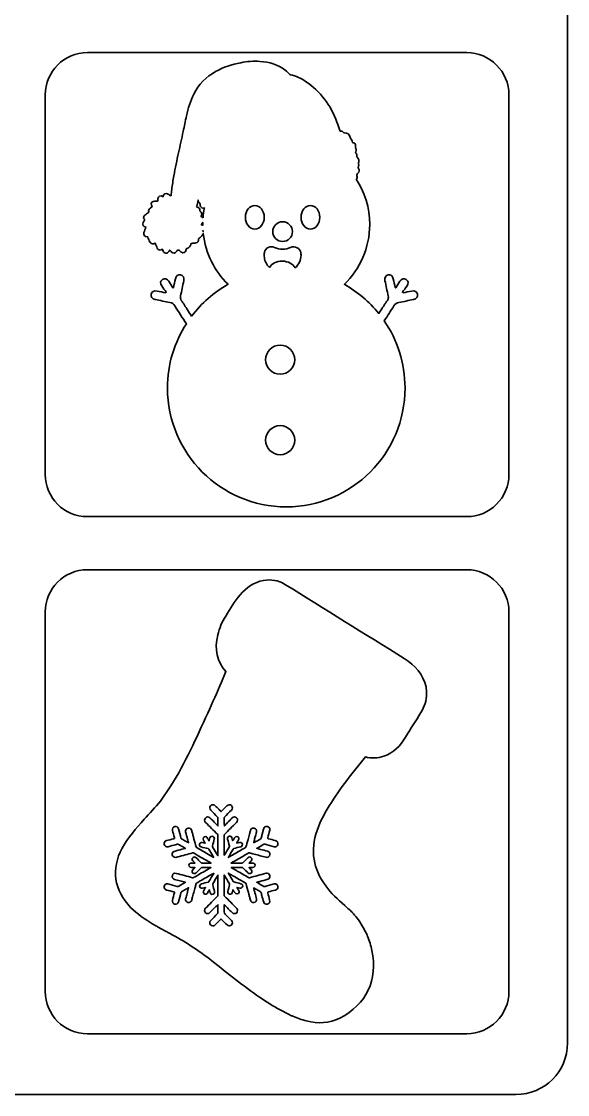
# Model space of a CAD drawing. Extents: x 28 to 2005, y -1071 to -24.
# Drawn here: x 538 to 800, y -1071 to -557 of the extents above; entities that cross this region are included whole.
import ezdxf

# ---------------------------------------------------------------- set-up
doc = ezdxf.new("R2010")
doc.units = 0
doc.header["$MEASUREMENT"] = 0
doc.layers.add('Layer 1', color=7, linetype='Continuous', lineweight=0)

msp = doc.modelspace()

# ---------------------------------------------------------------- linework, layer by layer
at = {"layer": 'Layer 1', "color": 240, "lineweight": 35, "true_color": 0xed2224}
for points, knots in [([(748.75, -24.22), (748.75, -24.22), (79.21, -24.22), (79.21, -24.22), (50.86, -24.22), (27.87, -47.21), (27.87, -75.56), (27.87, -75.56), (27.87, -1046.07), (27.87, -1046.07), (27.87, -1059.71), (38.94, -1070.78), (52.58, -1070.78), (52.58, -1070.78), (775.38, -1070.78), (775.38, -1070.78), (789.03, -1070.78), (800.09, -1059.71), (800.09, -1046.07), (800.09, -1046.07), (800.09, -75.56), (800.09, -75.56), (800.09, -47.21), (777.1, -24.22), (748.75, -24.22)], [0, 0, 0, 0, 1, 1, 1, 2, 2, 2, 3, 3, 3, 4, 4, 4, 5, 5, 5, 6, 6, 6, 7, 7, 7, 8, 8, 8, 8]), ([(771.98, -773.85), (771.98, -785.02), (762.93, -794.07), (751.76, -794.07), (751.76, -794.07), (570.02, -794.07), (570.02, -794.07), (558.85, -794.07), (549.8, -785.02), (549.8, -773.85), (549.8, -773.85), (549.8, -592.11), (549.8, -592.11), (549.8, -580.94), (558.85, -571.89), (570.02, -571.89), (570.02, -571.89), (751.76, -571.89), (751.76, -571.89), (762.93, -571.89), (771.98, -580.94), (771.98, -592.11), (771.98, -592.11), (771.98, -773.85), (771.98, -773.85)], [0, 0, 0, 0, 1, 1, 1, 2, 2, 2, 3, 3, 3, 4, 4, 4, 5, 5, 5, 6, 6, 6, 7, 7, 7, 8, 8, 8, 8]), ([(728.18, -687.56), (727.94, -686.3), (726.86, -685.72), (725.33, -686.03), (723.97, -686.32), (722.61, -686.6), (721.25, -686.89), (721.16, -686.79), (721.07, -686.7), (720.98, -686.6), (721.71, -685.59), (722.47, -684.6), (723.16, -683.57), (723.97, -682.36), (723.79, -681.2), (722.77, -680.51), (721.71, -679.81), (720.54, -680.11), (719.72, -681.35), (719.04, -682.37), (718.42, -683.43), (717.78, -684.47), (717.68, -684.44), (717.58, -684.42), (717.48, -684.39), (717.19, -682.99), (716.91, -681.59), (716.6, -680.2), (716.29, -678.79), (715.36, -678.1), (714.14, -678.34), (712.87, -678.6), (712.29, -679.61), (712.59, -681.08), (713.09, -683.52), (713.58, -685.97), (714.14, -688.4), (714.32, -689.19), (714.24, -689.81), (713.77, -690.49), (712.71, -692), (711.73, -693.56), (710.72, -695.11), (710.36, -695.66), (709.99, -696.22), (709.63, -696.78), (705.08, -691.13), (699.49, -686.38), (693.13, -682.81), (700.62, -675.54), (705.28, -665.37), (705.28, -654.11), (705.28, -646.1), (702.92, -638.64), (698.87, -632.39), (699.22, -632.01), (699.34, -631.45), (699.16, -630.81), (699.08, -630.5), (699.33, -629.75), (699.58, -629.56), (700.31, -628.99), (700.46, -628.15), (699.96, -627.38), (699.73, -627.02), (699.7, -626.69), (699.89, -626.31), (700.07, -625.96), (700.09, -625.57), (699.94, -625.2), (699.88, -625.03), (699.9, -624.88), (699.95, -624.73), (700.23, -623.67), (700, -622.73), (699.29, -621.9), (699.2, -621.79), (699.13, -621.71), (699.14, -621.56), (699.18, -620.97), (698.99, -620.46), (698.65, -619.99), (698.48, -619.76), (698.49, -619.57), (698.63, -619.32), (698.84, -618.96), (698.96, -618.56), (698.78, -618.14), (698.76, -617.9), (698.67, -617.67), (698.48, -617.53), (698.29, -617.38), (698.34, -617.24), (698.41, -617.08), (698.52, -616.83), (698.59, -616.57), (698.5, -616.29), (698.55, -615.91), (698.4, -615.62), (698.1, -615.4), (697.91, -615.16), (697.65, -615.08), (697.37, -615.03), (697.26, -615.01), (697.12, -615.02), (697.08, -614.83), (696.94, -614.08), (696.56, -613.44), (696.03, -612.89), (695.94, -612.8), (695.9, -612.71), (695.88, -612.59), (695.64, -611), (694.76, -610.25), (693.17, -610.28), (692.99, -610.29), (692.89, -610.26), (692.78, -610.1), (692.41, -609.58), (691.92, -609.3), (691.27, -609.44), (691.04, -609.49), (691.04, -609.36), (690.99, -609.22), (690.53, -607.89), (690.05, -606.57), (689.59, -605.24), (686.71, -597.05), (681.71, -590.49), (674.51, -585.62), (672.34, -584.15), (669.99, -583.03), (667.39, -582.5), (667.16, -582.46), (666.97, -582.35), (666.8, -582.16), (666.2, -581.48), (665.53, -580.85), (664.81, -580.29), (661.25, -577.53), (657.11, -576.4), (652.7, -576.08), (649.6, -575.86), (646.53, -576.11), (643.48, -576.68), (639.24, -577.48), (635.2, -578.88), (631.41, -580.96), (626.8, -583.48), (623.31, -587.08), (620.96, -591.78), (619.31, -595.08), (618.27, -598.58), (617.48, -602.16), (616.93, -604.64), (616.45, -607.15), (615.91, -609.63), (615.18, -613.03), (614.42, -616.41), (613.67, -619.8), (612.86, -623.46), (612.08, -627.13), (611.42, -630.82), (611.03, -633.03), (610.67, -635.25), (610.4, -637.47), (610.29, -638.36), (610.17, -639.25), (610.08, -640.14), (610.04, -640.46), (609.94, -640.42), (609.73, -640.28), (609.31, -639.99), (608.89, -639.69), (608.45, -639.43), (607.56, -638.93), (606.44, -639.53), (606.34, -640.54), (606.33, -640.65), (606.33, -640.75), (606.32, -640.89), (606.2, -640.83), (606.12, -640.79), (606.04, -640.75), (604.99, -640.17), (603.99, -640.63), (603.73, -641.8), (603.66, -642.11), (603.75, -642.39), (603.78, -642.68), (603.8, -642.89), (603.76, -643), (603.51, -642.98), (603.07, -642.94), (602.62, -642.95), (602.18, -642.94), (601.09, -642.91), (600.37, -643.88), (600.65, -644.93), (600.73, -645.22), (601.16, -645.39), (600.96, -645.7), (600.79, -645.93), (600.47, -646.07), (600.22, -646.25), (600.19, -646.27), (600.15, -646.3), (600.12, -646.33), (599.54, -646.8), (599.2, -647.37), (599.4, -648.13), (599.45, -648.33), (599.31, -648.36), (599.22, -648.43), (598.67, -648.85), (598.11, -649.26), (597.56, -649.68), (597.04, -650.08), (596.76, -650.7), (597.09, -651.22), (597.52, -651.89), (597.26, -652.34), (596.91, -652.85), (596.86, -652.93), (596.83, -653.01), (596.79, -653.09), (596.21, -654.33), (596.68, -655.26), (598.04, -655.49), (597.71, -656.34), (597.38, -657.19), (597.06, -658.03), (596.64, -659.17), (597.53, -660.27), (598.72, -660.07), (598.91, -660.03), (598.97, -660.03), (599.02, -660.26), (599.18, -661.06), (599.49, -661.8), (599.91, -662.5), (600.21, -662.98), (600.6, -663.34), (601.17, -663.46), (601.66, -663.56), (602.08, -663.36), (602.46, -663.03), (602.79, -663.87), (603.11, -664.69), (603.44, -665.5), (603.68, -666.11), (604.14, -666.4), (604.8, -666.41), (605.21, -666.42), (605.56, -666.29), (605.89, -666.05), (606.04, -666.35), (606.18, -666.62), (606.3, -666.91), (606.53, -667.5), (606.97, -667.85), (607.6, -667.87), (608.2, -667.89), (608.71, -667.64), (609.03, -667.09), (609.16, -666.87), (609.31, -666.66), (609.46, -666.43), (609.77, -666.76), (610.04, -667.06), (610.33, -667.36), (611.09, -668.17), (612.28, -668), (612.78, -667.01), (613.06, -666.45), (613.62, -666.31), (614.15, -666.66), (614.33, -666.78), (614.46, -666.93), (614.58, -667.1), (614.99, -667.61), (615.65, -667.79), (616.29, -667.58), (616.93, -667.35), (617.31, -666.86), (617.28, -666.18), (617.27, -665.86), (617.39, -665.77), (617.67, -665.69), (618.72, -665.36), (619.39, -664.65), (619.6, -663.56), (619.65, -663.31), (619.74, -663.23), (619.99, -663.21), (620.66, -663.16), (621.34, -663.09), (622, -662.99), (622.88, -662.85), (623.36, -662.17), (623.19, -661.3), (623.14, -661.06), (623.23, -661), (623.38, -660.9), (624.15, -660.41), (624.78, -659.78), (625.28, -659.02), (625.4, -658.85), (625.49, -658.66), (625.53, -658.48), (626.57, -667.99), (630.94, -676.49), (637.44, -682.81), (630.62, -686.64), (624.67, -691.84), (619.96, -698.04), (619.31, -697.06), (618.67, -696.09), (618.03, -695.11), (617.02, -693.56), (616.05, -692), (614.99, -690.49), (614.52, -689.81), (614.44, -689.19), (614.62, -688.4), (615.18, -685.97), (615.66, -683.52), (616.16, -681.08), (616.46, -679.61), (615.88, -678.6), (614.61, -678.34), (613.4, -678.1), (612.46, -678.79), (612.15, -680.2), (611.85, -681.59), (611.57, -682.99), (611.27, -684.39), (611.17, -684.42), (611.08, -684.44), (610.98, -684.47), (610.33, -683.43), (609.71, -682.37), (609.04, -681.35), (608.22, -680.11), (607.04, -679.81), (605.99, -680.51), (604.97, -681.2), (604.79, -682.36), (605.59, -683.57), (606.28, -684.6), (607.04, -685.59), (607.77, -686.6), (607.68, -686.7), (607.59, -686.79), (607.5, -686.89), (606.14, -686.6), (604.79, -686.32), (603.43, -686.03), (601.9, -685.72), (600.81, -686.3), (600.58, -687.56), (600.34, -688.78), (601.09, -689.74), (602.55, -690.05), (604.86, -690.55), (607.15, -691.08), (609.48, -691.48), (610.59, -691.67), (611.26, -692.19), (611.86, -693.12), (613.69, -695.98), (615.55, -698.83), (617.41, -701.68), (611.69, -710.55), (608.38, -721.11), (608.38, -732.45), (608.38, -763.88), (633.86, -789.36), (665.29, -789.36), (696.72, -789.36), (722.2, -763.88), (722.2, -732.45), (722.2, -720.52), (718.53, -709.45), (712.25, -700.3), (713.81, -697.91), (715.36, -695.52), (716.9, -693.12), (717.5, -692.19), (718.17, -691.67), (719.28, -691.48), (721.6, -691.08), (723.9, -690.55), (726.2, -690.05), (727.66, -689.74), (728.41, -688.78), (728.18, -687.56)], [0, 0, 0, 0, 1, 1, 1, 2, 2, 2, 3, 3, 3, 4, 4, 4, 5, 5, 5, 6, 6, 6, 7, 7, 7, 8, 8, 8, 9, 9, 9, 10, 10, 10, 11, 11, 11, 12, 12, 12, 13, 13, 13, 14, 14, 14, 15, 15, 15, 16, 16, 16, 17, 17, 17, 18, 18, 18, 19, 19, 19, 20, 20, 20, 21, 21, 21, 22, 22, 22, 23, 23, 23, 24, 24, 24, 25, 25, 25, 26, 26, 26, 27, 27, 27, 28, 28, 28, 29, 29, 29, 30, 30, 30, 31, 31, 31, 32, 32, 32, 33, 33, 33, 34, 34, 34, 35, 35, 35, 36, 36, 36, 37, 37, 37, 38, 38, 38, 39, 39, 39, 40, 40, 40, 41, 41, 41, 42, 42, 42, 43, 43, 43, 44, 44, 44, 45, 45, 45, 46, 46, 46, 47, 47, 47, 48, 48, 48, 49, 49, 49, 50, 50, 50, 51, 51, 51, 52, 52, 52, 53, 53, 53, 54, 54, 54, 55, 55, 55, 56, 56, 56, 57, 57, 57, 58, 58, 58, 59, 59, 59, 60, 60, 60, 61, 61, 61, 62, 62, 62, 63, 63, 63, 64, 64, 64, 65, 65, 65, 66, 66, 66, 67, 67, 67, 68, 68, 68, 69, 69, 69, 70, 70, 70, 71, 71, 71, 72, 72, 72, 73, 73, 73, 74, 74, 74, 75, 75, 75, 76, 76, 76, 77, 77, 77, 78, 78, 78, 79, 79, 79, 80, 80, 80, 81, 81, 81, 82, 82, 82, 83, 83, 83, 84, 84, 84, 85, 85, 85, 86, 86, 86, 87, 87, 87, 88, 88, 88, 89, 89, 89, 90, 90, 90, 91, 91, 91, 92, 92, 92, 93, 93, 93, 94, 94, 94, 95, 95, 95, 96, 96, 96, 97, 97, 97, 98, 98, 98, 99, 99, 99, 100, 100, 100, 101, 101, 101, 102, 102, 102, 103, 103, 103, 104, 104, 104, 105, 105, 105, 106, 106, 106, 107, 107, 107, 108, 108, 108, 109, 109, 109, 110, 110, 110, 111, 111, 111, 112, 112, 112, 113, 113, 113, 114, 114, 114, 115, 115, 115, 116, 116, 116, 117, 117, 117, 118, 118, 118, 119, 119, 119, 120, 120, 120, 121, 121, 121, 122, 122, 122, 123, 123, 123, 124, 124, 124, 125, 125, 125, 126, 126, 126, 127, 127, 127, 128, 128, 128, 129, 129, 129, 130, 130, 130, 131, 131, 131, 132, 132, 132, 132]), ([(625.42, -650.93), (625.2, -650.72), (624.89, -650.55), (624.46, -650.42), (624.55, -650.16), (624.64, -649.9), (624.72, -649.63), (624.94, -648.87), (624.77, -648.38), (624.1, -647.93), (623.96, -647.83), (623.92, -647.74), (623.93, -647.58), (623.94, -646.52), (623.52, -646), (622.5, -645.81), (622.36, -645.79), (622.32, -645.75), (622.35, -645.63), (622.59, -644.57), (622.83, -643.51), (623.06, -642.45), (623.04, -643.07), (623.22, -643.6), (623.77, -643.88), (624.14, -644.07), (624.13, -644.27), (624.06, -644.59), (623.91, -645.28), (624.24, -645.94), (624.87, -646.23), (625.27, -646.41), (625.67, -646.38), (626.07, -646.23), (625.77, -647.77), (625.55, -649.34), (625.42, -650.93)], [0, 0, 0, 0, 1, 1, 1, 2, 2, 2, 3, 3, 3, 4, 4, 4, 5, 5, 5, 6, 6, 6, 7, 7, 7, 8, 8, 8, 9, 9, 9, 10, 10, 10, 11, 11, 11, 12, 12, 12, 12]), ([(650.21, -656.36), (647.72, -656.36), (645.7, -653.84), (645.7, -650.72), (645.7, -647.61), (647.72, -645.08), (650.21, -645.08), (652.71, -645.08), (654.73, -647.61), (654.73, -650.72), (654.73, -653.84), (652.71, -656.36), (650.21, -656.36)], [0, 0, 0, 0, 1, 1, 1, 2, 2, 2, 3, 3, 3, 4, 4, 4, 4]), ([(676.87, -656.36), (674.38, -656.36), (672.36, -653.84), (672.36, -650.72), (672.36, -647.61), (674.38, -645.08), (676.87, -645.08), (679.37, -645.08), (681.39, -647.61), (681.39, -650.72), (681.39, -653.84), (679.37, -656.36), (676.87, -656.36)], [0, 0, 0, 0, 1, 1, 1, 2, 2, 2, 3, 3, 3, 4, 4, 4, 4]), ([(625.3, -654.58), (625.17, -654.51), (625.03, -654.46), (624.87, -654.45), (624.62, -654.42), (624.64, -654.31), (624.74, -654.13), (624.94, -653.8), (625.12, -653.47), (625.31, -653.14), (625.3, -653.46), (625.3, -653.78), (625.3, -654.11), (625.3, -654.26), (625.3, -654.42), (625.3, -654.58)], [0, 0, 0, 0, 1, 1, 1, 2, 2, 2, 3, 3, 3, 4, 4, 4, 5, 5, 5, 5]), ([(625.44, -657.57), (625.34, -657.38), (625.34, -657.25), (625.41, -657.12), (625.42, -657.28), (625.44, -657.44), (625.45, -657.6), (625.44, -657.59), (625.44, -657.58), (625.44, -657.57)], [0, 0, 0, 0, 1, 1, 1, 2, 2, 2, 3, 3, 3, 3]), ([(663.54, -652.87), (666.15, -652.87), (668.26, -654.99), (668.26, -657.59), (668.26, -660.2), (666.15, -662.31), (663.54, -662.31), (660.94, -662.31), (658.83, -660.2), (658.83, -657.59), (658.83, -654.99), (660.94, -652.87), (663.54, -652.87)], [0, 0, 0, 0, 1, 1, 1, 2, 2, 2, 3, 3, 3, 4, 4, 4, 4]), ([(669.6, -674.98), (668.59, -673.08), (666.16, -671.74), (663.34, -671.74), (660.63, -671.74), (658.3, -672.97), (657.21, -674.74), (655.93, -673.48), (655.05, -671.83), (654.8, -670), (654.69, -669.15), (654.7, -668.31), (654.84, -667.51), (655.2, -665.39), (657.65, -664.2), (659.67, -665.15), (660.84, -665.69), (662.16, -666), (663.54, -666), (664.9, -666), (666.18, -665.71), (667.33, -665.19), (669.46, -664.22), (671.97, -665.51), (672.28, -667.75), (672.34, -668.11), (672.36, -668.49), (672.36, -668.87), (672.36, -671.28), (671.3, -673.45), (669.6, -674.98)], [0, 0, 0, 0, 1, 1, 1, 2, 2, 2, 3, 3, 3, 4, 4, 4, 5, 5, 5, 6, 6, 6, 7, 7, 7, 8, 8, 8, 9, 9, 9, 10, 10, 10, 10]), ([(662.38, -725.88), (658.53, -725.88), (655.41, -722.76), (655.41, -718.91), (655.41, -715.06), (658.53, -711.94), (662.38, -711.94), (666.24, -711.94), (669.36, -715.06), (669.36, -718.91), (669.36, -722.76), (666.24, -725.88), (662.38, -725.88)], [0, 0, 0, 0, 1, 1, 1, 2, 2, 2, 3, 3, 3, 4, 4, 4, 4]), ([(662.38, -764.44), (658.53, -764.44), (655.41, -761.32), (655.41, -757.47), (655.41, -753.61), (658.53, -750.49), (662.38, -750.49), (666.24, -750.49), (669.36, -753.61), (669.36, -757.47), (669.36, -761.32), (666.24, -764.44), (662.38, -764.44)], [0, 0, 0, 0, 1, 1, 1, 2, 2, 2, 3, 3, 3, 4, 4, 4, 4]), ([(771.98, -1021.43), (771.98, -1032.6), (762.93, -1041.65), (751.76, -1041.65), (751.76, -1041.65), (570.02, -1041.65), (570.02, -1041.65), (558.85, -1041.65), (549.8, -1032.6), (549.8, -1021.43), (549.8, -1021.43), (549.8, -839.69), (549.8, -839.69), (549.8, -828.52), (558.85, -819.47), (570.02, -819.47), (570.02, -819.47), (751.76, -819.47), (751.76, -819.47), (762.93, -819.47), (771.98, -828.52), (771.98, -839.69), (771.98, -839.69), (771.98, -1021.43), (771.98, -1021.43)], [0, 0, 0, 0, 1, 1, 1, 2, 2, 2, 3, 3, 3, 4, 4, 4, 5, 5, 5, 6, 6, 6, 7, 7, 7, 8, 8, 8, 8]), ([(732.27, -875.62), (730.85, -869.52), (727.01, -865.24), (721.86, -862.03), (702.8, -850.15), (683.72, -838.31), (664.63, -826.48), (661.48, -824.52), (658, -823.95), (654.35, -824.63), (649.78, -825.47), (646.28, -828.13), (643.2, -831.45), (640.38, -834.49), (638.59, -838.23), (636.3, -841.64), (634.43, -844.42), (633.28, -847.48), (632.47, -850.67), (630.74, -857.47), (632.2, -863.64), (636.36, -868.27), (636.36, -868.27), (634.27, -873.26), (634.27, -873.26), (632.11, -878.19), (629.95, -883.24), (627.65, -888.22), (622.2, -900.01), (616.96, -911.92), (610.06, -922.97), (610.06, -922.97), (604.95, -930.23), (604.95, -930.23), (602.48, -933.23), (599.84, -936.08), (597.24, -938.97), (593.35, -943.3), (589.49, -947.65), (586.68, -952.8), (581.26, -962.76), (582.74, -973.08), (590.73, -981.14), (593.88, -984.32), (597.54, -986.82), (601.35, -989.12), (601.46, -989.19), (601.55, -989.25), (601.65, -989.31), (601.65, -989.31), (601.65, -989.31), (601.65, -989.31), (601.65, -989.31), (601.67, -989.31), (601.67, -989.31), (602.47, -989.8), (603.1, -990.17), (603.61, -990.4), (603.61, -990.4), (607.74, -992.7), (607.74, -992.7), (608.31, -993.01), (608.78, -993.28), (609.27, -993.53), (616.51, -997.25), (623.25, -1001.73), (629.64, -1006.77), (637.18, -1012.71), (644.62, -1018.78), (652.54, -1024.22), (655.7, -1026.39), (658.93, -1028.46), (662.39, -1030.21), (662.39, -1030.21), (662.45, -1030.25), (662.45, -1030.25), (662.45, -1030.25), (666.44, -1032.28), (666.44, -1032.28), (666.57, -1032.46), (666.77, -1032.61), (667.09, -1032.75), (667.53, -1032.93), (667.96, -1033.1), (668.39, -1033.28), (668.39, -1033.28), (668.43, -1033.3), (668.43, -1033.3), (670.57, -1034.16), (672.73, -1034.98), (674.99, -1035.52), (680.46, -1036.84), (685.83, -1036.82), (690.99, -1034.15), (703.72, -1027.59), (709.34, -1015.86), (706.37, -1001.82), (705.87, -999.45), (705.15, -997.18), (704.21, -994.96), (704.17, -994.87), (704.15, -994.77), (704.1, -994.68), (704.06, -994.61), (704.03, -994.54), (704, -994.47), (703.37, -993.05), (702.64, -991.66), (701.82, -990.3), (699.99, -987.15), (698.28, -985.02), (697.08, -983.73), (697.09, -983.73), (697.11, -983.72), (697.12, -983.71), (696.94, -983.54), (696.77, -983.39), (696.6, -983.24), (695.82, -982.45), (695.35, -982.08), (695.35, -982.08), (694.66, -981.46), (694, -980.85), (693.31, -980.27), (689.95, -977.43), (686.81, -974.37), (684.18, -970.82), (678.16, -962.72), (676.76, -953.92), (680.06, -944.37), (681.73, -939.58), (684.18, -935.19), (686.91, -930.93), (689.56, -926.79), (692.45, -922.81), (695.37, -918.87), (695.37, -918.87), (703.2, -909.14), (703.2, -909.14), (706.03, -909.82), (708.97, -909.81), (712.07, -908.74), (716.75, -907.13), (720.06, -903.76), (722.5, -899.62), (724.84, -895.65), (727.39, -891.81), (729.8, -887.9), (731.53, -885.09), (732.56, -882.06), (732.56, -878.73), (732.53, -877.68), (732.51, -876.65), (732.27, -875.62)], [0, 0, 0, 0, 1, 1, 1, 2, 2, 2, 3, 3, 3, 4, 4, 4, 5, 5, 5, 6, 6, 6, 7, 7, 7, 8, 8, 8, 9, 9, 9, 10, 10, 10, 11, 11, 11, 12, 12, 12, 13, 13, 13, 14, 14, 14, 15, 15, 15, 16, 16, 16, 17, 17, 17, 18, 18, 18, 19, 19, 19, 20, 20, 20, 21, 21, 21, 22, 22, 22, 23, 23, 23, 24, 24, 24, 25, 25, 25, 26, 26, 26, 27, 27, 27, 28, 28, 28, 29, 29, 29, 30, 30, 30, 31, 31, 31, 32, 32, 32, 33, 33, 33, 34, 34, 34, 35, 35, 35, 36, 36, 36, 37, 37, 37, 38, 38, 38, 39, 39, 39, 40, 40, 40, 41, 41, 41, 42, 42, 42, 43, 43, 43, 44, 44, 44, 45, 45, 45, 46, 46, 46, 47, 47, 47, 48, 48, 48, 49, 49, 49, 50, 50, 50, 51, 51, 51, 51]), ([(661.27, -971.81), (661.09, -972.4), (660.65, -972.7), (660.08, -972.86), (658.95, -973.14), (657.82, -973.46), (656.69, -973.74), (656.39, -973.81), (656.29, -973.9), (656.39, -974.23), (656.72, -975.41), (657.03, -976.58), (657.34, -977.77), (657.56, -978.58), (657.13, -979.37), (656.33, -979.6), (655.53, -979.83), (654.74, -979.43), (654.49, -978.61), (654.17, -977.55), (653.89, -976.47), (653.62, -975.41), (653.53, -975.11), (653.43, -974.83), (653.39, -974.53), (653.34, -973.94), (653, -973.61), (652.49, -973.36), (652.18, -973.22), (651.89, -973.03), (651.59, -972.86), (651.32, -972.7), (651.06, -972.55), (650.79, -972.4), (650.42, -972.2), (650.04, -972), (649.68, -971.81), (649.7, -971.97), (649.74, -972.14), (649.76, -972.31), (649.84, -972.45), (649.9, -972.6), (649.89, -972.77), (650.01, -973.23), (650.22, -973.69), (650.26, -974.18), (650.59, -975.18), (650.87, -976.19), (651.07, -977.21), (651.22, -977.98), (650.62, -978.69), (649.82, -978.84), (649.07, -978.98), (648.35, -978.5), (648.15, -977.75), (648.06, -977.41), (647.98, -977.06), (647.88, -976.72), (647.87, -976.71), (647.87, -976.71), (647.87, -976.69), (647.81, -976.48), (647.74, -976.25), (647.68, -976.04), (647.56, -975.52), (647.42, -975), (647.29, -974.48), (647.19, -974.37), (647.2, -974.23), (647.17, -974.11), (646.79, -972.65), (646.4, -971.22), (646.01, -969.78), (645.98, -969.62), (645.87, -969.56), (645.75, -969.5), (643.97, -968.47), (642.19, -967.45), (640.42, -966.42), (639.97, -966.16), (639.52, -965.9), (639.07, -965.63), (639.07, -965.63), (639.04, -965.61), (639.04, -965.61), (639.04, -965.61), (638.32, -965.2), (638.32, -965.2), (638.32, -965.2), (638.3, -965.2), (638.3, -965.2), (638.3, -965.2), (637.53, -964.76), (637.53, -964.76), (637.58, -964.82), (637.62, -964.89), (637.66, -964.95), (638.41, -966.23), (639.17, -967.49), (639.92, -968.75), (639.99, -968.89), (640.1, -968.95), (640.23, -968.98), (641.33, -969.25), (642.44, -969.53), (643.54, -969.81), (643.87, -969.9), (644.12, -970.06), (644.27, -970.36), (644.49, -970.77), (644.46, -971.19), (644.16, -971.55), (643.87, -971.91), (643.48, -972.03), (643.04, -971.92), (642.6, -971.81), (642.19, -971.7), (641.76, -971.59), (641.72, -971.58), (641.68, -971.55), (641.62, -971.59), (641.62, -971.59), (641.71, -971.75), (641.71, -971.75), (641.99, -972.22), (642.28, -972.7), (642.57, -973.17), (642.71, -973.41), (642.74, -973.67), (642.68, -973.94), (642.46, -974.99), (641.08, -974.96), (640.61, -974.11), (640.37, -973.69), (640.1, -973.28), (639.85, -972.86), (639.83, -972.82), (639.82, -972.75), (639.74, -972.73), (639.73, -972.79), (639.71, -972.84), (639.71, -972.89), (639.59, -973.31), (639.5, -973.72), (639.38, -974.13), (639.27, -974.53), (638.99, -974.8), (638.59, -974.9), (638.19, -975), (637.83, -974.89), (637.54, -974.58), (637.27, -974.28), (637.21, -973.93), (637.3, -973.53), (637.58, -972.42), (637.86, -971.33), (638.13, -970.22), (638.16, -970.11), (638.16, -970), (638.1, -969.9), (637.3, -968.59), (636.52, -967.26), (635.72, -965.94), (635.66, -965.84), (635.61, -965.75), (635.55, -965.64), (635.55, -965.64), (635.55, -968.28), (635.55, -968.28), (635.55, -970.62), (635.55, -972.97), (635.54, -975.32), (635.54, -975.55), (635.61, -975.69), (635.77, -975.86), (637.71, -977.78), (639.63, -979.7), (641.56, -981.63), (642.09, -982.17), (642.07, -983.17), (641.54, -983.69), (640.89, -984.3), (639.99, -984.3), (639.35, -983.66), (638.13, -982.45), (636.93, -981.22), (635.7, -980.02), (635.68, -979.97), (635.63, -979.95), (635.55, -979.88), (635.55, -980.86), (635.63, -981.77), (635.52, -982.68), (635.42, -983.63), (635.77, -984.29), (636.47, -984.91), (637.37, -985.71), (638.19, -986.59), (639.04, -987.44), (639.63, -988.04), (639.65, -988.96), (639.08, -989.54), (638.48, -990.17), (637.52, -990.18), (636.9, -989.56), (636.02, -988.7), (635.16, -987.83), (634.31, -986.95), (634.11, -986.74), (633.99, -986.74), (633.8, -986.96), (632.94, -987.84), (632.06, -988.71), (631.18, -989.59), (630.58, -990.18), (629.64, -990.15), (629.05, -989.56), (628.47, -988.99), (628.47, -988.04), (629.07, -987.45), (630.17, -986.34), (631.28, -985.23), (632.41, -984.13), (632.53, -984), (632.57, -983.88), (632.57, -983.71), (632.57, -983.71), (632.57, -979.86), (632.57, -979.86), (632.11, -980.3), (631.71, -980.71), (631.3, -981.11), (630.44, -981.97), (629.6, -982.83), (628.74, -983.68), (628.1, -984.3), (627.19, -984.29), (626.58, -983.69), (625.99, -983.1), (626.03, -982.17), (626.67, -981.54), (628.58, -979.63), (630.49, -977.7), (632.41, -975.78), (632.49, -975.69), (632.57, -975.62), (632.57, -975.48), (632.57, -975.48), (632.57, -966.68), (632.57, -966.68), (632.57, -966.67), (632.57, -966.67), (632.57, -966.65), (632.57, -966.65), (632.57, -965.66), (632.57, -965.66), (632.53, -965.72), (632.5, -965.78), (632.47, -965.84), (631.67, -967.19), (630.89, -968.55), (630.09, -969.89), (630.02, -970.01), (630, -970.13), (630.05, -970.27), (630.33, -971.38), (630.63, -972.47), (630.91, -973.58), (630.99, -973.89), (630.97, -974.21), (630.79, -974.47), (630.52, -974.86), (630.14, -975.04), (629.69, -974.95), (629.24, -974.86), (628.94, -974.58), (628.82, -974.13), (628.72, -973.72), (628.61, -973.3), (628.49, -972.88), (628.47, -972.83), (628.49, -972.78), (628.43, -972.75), (628.43, -972.75), (628.34, -972.89), (628.34, -972.89), (628.06, -973.37), (627.77, -973.85), (627.5, -974.33), (627.36, -974.57), (627.14, -974.72), (626.87, -974.81), (625.85, -975.11), (625.21, -973.89), (625.72, -973.07), (625.99, -972.66), (626.23, -972.24), (626.47, -971.82), (626.5, -971.77), (626.55, -971.73), (626.53, -971.64), (626.47, -971.66), (626.42, -971.67), (626.36, -971.68), (625.95, -971.8), (625.53, -971.91), (625.13, -972), (624.72, -972.1), (624.36, -972), (624.07, -971.68), (623.78, -971.38), (623.7, -971.01), (623.84, -970.62), (623.97, -970.23), (624.25, -970), (624.64, -969.9), (625.75, -969.61), (626.85, -969.32), (627.96, -969.03), (628.08, -969), (628.15, -968.95), (628.22, -968.84), (628.98, -967.51), (629.75, -966.2), (630.53, -964.87), (630.53, -964.86), (630.55, -964.84), (630.56, -964.81), (630.56, -964.81), (630.4, -964.92), (630.4, -964.92), (630.4, -964.92), (630.38, -964.92), (630.38, -964.92), (630.38, -964.92), (628.49, -965.95), (628.49, -965.95), (626.52, -967.08), (624.55, -968.22), (622.58, -969.36), (622.3, -969.51), (622.09, -969.69), (622.03, -970.04), (621.92, -970.56), (621.76, -971.06), (621.62, -971.56), (621.62, -971.56), (621.43, -972.19), (621.43, -972.19), (621.37, -972.61), (621.23, -973.02), (621.12, -973.44), (620.86, -974.32), (620.67, -975.24), (620.37, -976.11), (620.25, -976.66), (620.11, -977.21), (619.98, -977.74), (619.92, -977.97), (619.81, -978.17), (619.64, -978.35), (619.56, -978.46), (619.48, -978.55), (619.32, -978.56), (618.91, -978.91), (618.29, -978.97), (617.78, -978.68), (617.26, -978.4), (616.92, -977.7), (617.05, -977.11), (617.1, -976.86), (617.12, -976.58), (617.26, -976.34), (617.37, -975.91), (617.43, -975.47), (617.62, -975.08), (617.7, -974.69), (617.75, -974.3), (617.9, -973.94), (617.97, -973.65), (618.06, -973.36), (618.14, -973.06), (618.23, -972.65), (618.34, -972.25), (618.47, -971.75), (617.86, -972.1), (617.31, -972.4), (616.76, -972.72), (616.23, -973.03), (615.7, -973.36), (615.15, -973.65), (614.97, -973.75), (614.89, -973.89), (614.84, -974.09), (614.45, -975.55), (614.07, -977.03), (613.67, -978.49), (613.43, -979.37), (612.63, -979.83), (611.79, -979.61), (610.98, -979.38), (610.54, -978.58), (610.79, -977.72), (611.09, -976.53), (611.4, -975.34), (611.72, -974.17), (611.81, -973.89), (611.72, -973.81), (611.47, -973.75), (610.31, -973.46), (609.13, -973.16), (607.97, -972.84), (606.76, -972.5), (606.37, -971.12), (607.24, -970.28), (607.62, -969.91), (608.09, -969.78), (608.6, -969.91), (610.07, -970.29), (611.53, -970.68), (613, -971.09), (613.3, -971.17), (613.54, -971.14), (613.82, -970.97), (614.84, -970.36), (615.89, -969.78), (616.98, -969.14), (616.08, -968.9), (615.25, -968.67), (614.4, -968.45), (613.54, -968.22), (612.65, -968), (611.79, -967.75), (610.87, -967.48), (610.43, -966.67), (610.7, -965.84), (610.95, -965.05), (611.73, -964.65), (612.54, -964.86), (615.15, -965.57), (617.78, -966.26), (620.41, -966.95), (620.56, -967.01), (620.67, -967.01), (620.83, -966.92), (622.91, -965.72), (625, -964.52), (627.08, -963.32), (627.08, -963.32), (628.33, -962.58), (628.33, -962.58), (628.33, -962.58), (629.16, -962.09), (629.16, -962.09), (629.16, -962.09), (628.28, -962.09), (628.28, -962.09), (627.13, -962.09), (625.97, -962.09), (624.8, -962.09), (624.67, -962.09), (624.6, -962.14), (624.51, -962.21), (623.7, -963.03), (622.89, -963.83), (622.09, -964.64), (621.8, -964.92), (621.45, -965.05), (621.06, -964.96), (620.65, -964.87), (620.37, -964.62), (620.26, -964.23), (620.13, -963.83), (620.22, -963.46), (620.51, -963.16), (620.81, -962.84), (621.12, -962.55), (621.42, -962.25), (621.45, -962.21), (621.5, -962.17), (621.53, -962.12), (621.47, -962.07), (621.41, -962.09), (621.36, -962.09), (620.86, -962.09), (620.39, -962.07), (619.89, -962.09), (618.93, -962.14), (618.2, -960.95), (618.98, -960.23), (619.18, -960.04), (619.42, -959.94), (619.7, -959.94), (619.7, -959.94), (621.53, -959.94), (621.53, -959.94), (621.55, -959.86), (621.5, -959.84), (621.47, -959.81), (621.47, -959.81), (620.55, -958.89), (620.55, -958.89), (620.2, -958.56), (620.12, -958.15), (620.27, -957.73), (620.43, -957.29), (620.78, -957.04), (621.25, -957.02), (621.57, -956.99), (621.85, -957.13), (622.09, -957.37), (622.89, -958.17), (623.69, -958.98), (624.5, -959.79), (624.6, -959.89), (624.7, -959.94), (624.86, -959.94), (624.86, -959.94), (629.25, -959.94), (629.25, -959.94), (629.25, -959.94), (628.3, -959.4), (628.3, -959.4), (628.3, -959.4), (628.24, -959.37), (628.24, -959.37), (628.22, -959.37), (628.2, -959.36), (628.19, -959.34), (628.06, -959.28), (627.94, -959.2), (627.81, -959.13), (627.81, -959.13), (627.71, -959.08), (627.71, -959.08), (625.39, -957.74), (623.1, -956.42), (620.81, -955.09), (620.66, -955.01), (620.56, -955.03), (620.42, -955.06), (618.06, -955.7), (615.69, -956.34), (613.31, -956.97), (613, -957.06), (612.68, -957.16), (612.35, -957.21), (611.57, -957.32), (610.87, -956.84), (610.66, -956.09), (610.47, -955.39), (610.89, -954.59), (611.62, -954.33), (612.26, -954.12), (612.9, -953.98), (613.54, -953.8), (614.67, -953.5), (615.79, -953.2), (616.98, -952.89), (615.98, -952.3), (615.01, -951.79), (614.09, -951.19), (613.59, -950.87), (613.16, -950.87), (612.65, -951.04), (611.33, -951.41), (609.99, -951.76), (608.68, -952.1), (607.83, -952.31), (607.07, -951.87), (606.84, -951.09), (606.61, -950.24), (607.04, -949.46), (607.9, -949.21), (609.04, -948.89), (610.17, -948.6), (611.29, -948.31), (611.79, -948.18), (611.79, -948.18), (611.67, -947.71), (611.38, -946.58), (611.08, -945.46), (610.78, -944.32), (610.54, -943.41), (610.98, -942.66), (611.87, -942.41), (612.63, -942.19), (613.43, -942.66), (613.65, -943.5), (614.07, -945), (614.48, -946.5), (614.85, -948.01), (614.9, -948.18), (614.98, -948.27), (615.13, -948.36), (615.84, -948.76), (616.54, -949.16), (617.25, -949.58), (617.39, -949.65), (617.54, -949.7), (617.63, -949.84), (617.82, -949.96), (618.05, -950), (618.21, -950.16), (618.26, -950.14), (618.33, -950.21), (618.37, -950.21), (618.4, -950.21), (618.43, -950.21), (618.45, -950.16), (618.36, -949.76), (618.19, -949.38), (618.15, -948.96), (618.1, -948.82), (618.05, -948.68), (618.01, -948.52), (617.7, -947.36), (617.37, -946.2), (617.08, -945.02), (616.86, -944.16), (617.37, -943.38), (618.23, -943.19), (619.01, -943.02), (619.79, -943.54), (619.99, -944.36), (620.14, -944.95), (620.3, -945.54), (620.46, -946.13), (620.5, -946.29), (620.53, -946.46), (620.59, -946.6), (620.73, -947.12), (620.86, -947.64), (621, -948.16), (621.03, -948.28), (621.04, -948.4), (621.06, -948.52), (621.5, -949.71), (621.71, -950.95), (622.08, -952.16), (622.14, -952.34), (622.22, -952.45), (622.38, -952.54), (624.09, -953.54), (625.81, -954.52), (627.52, -955.51), (627.52, -955.51), (627.77, -955.65), (627.77, -955.65), (627.77, -955.65), (630.55, -957.27), (630.55, -957.27), (630.4, -957.02), (630.25, -956.77), (630.11, -956.51), (630.11, -956.51), (630.09, -956.51), (630.09, -956.51), (629.45, -955.43), (628.8, -954.33), (628.14, -953.23), (628.08, -953.13), (628, -953.08), (627.89, -953.04), (626.77, -952.78), (625.67, -952.49), (624.56, -952.21), (624.16, -952.12), (623.88, -951.88), (623.75, -951.49), (623.61, -951.1), (623.69, -950.73), (623.97, -950.43), (624.26, -950.11), (624.61, -950), (625.03, -950.1), (625.45, -950.19), (625.85, -950.3), (626.27, -950.4), (626.32, -950.42), (626.37, -950.43), (626.43, -950.44), (626.44, -950.37), (626.39, -950.33), (626.37, -950.28), (626.13, -949.86), (625.88, -949.43), (625.62, -949.03), (625.09, -948.22), (625.72, -946.99), (626.75, -947.27), (627.01, -947.36), (627.23, -947.5), (627.38, -947.75), (627.66, -948.24), (627.95, -948.7), (628.22, -949.18), (628.22, -949.18), (628.31, -949.33), (628.31, -949.33), (628.38, -949.29), (628.38, -949.24), (628.39, -949.19), (628.49, -948.77), (628.61, -948.36), (628.7, -947.93), (628.82, -947.49), (629.11, -947.2), (629.56, -947.11), (630.02, -947.02), (630.4, -947.2), (630.66, -947.58), (630.85, -947.85), (630.88, -948.16), (630.8, -948.49), (630.52, -949.58), (630.25, -950.68), (629.95, -951.78), (629.93, -951.93), (629.93, -952.04), (630.02, -952.18), (630.65, -953.24), (631.3, -954.31), (631.94, -955.38), (632.14, -955.73), (632.35, -956.09), (632.57, -956.44), (632.57, -956.44), (632.57, -946.74), (632.57, -946.74), (632.58, -946.5), (632.5, -946.34), (632.33, -946.16), (630.42, -944.27), (628.52, -942.36), (626.61, -940.44), (626.04, -939.88), (626.02, -938.97), (626.56, -938.37), (627.09, -937.78), (628.01, -937.69), (628.61, -938.26), (629.58, -939.16), (630.49, -940.09), (631.41, -941.01), (631.77, -941.38), (632.14, -941.75), (632.52, -942.13), (632.61, -941.98), (632.57, -941.85), (632.57, -941.72), (632.57, -941.72), (632.57, -938.33), (632.57, -938.33), (632.57, -938.17), (632.55, -938.05), (632.41, -937.91), (631.32, -936.82), (630.23, -935.72), (629.13, -934.64), (628.49, -934), (628.45, -933.09), (629.03, -932.47), (629.63, -931.86), (630.56, -931.84), (631.22, -932.49), (631.85, -933.09), (632.47, -933.72), (633.08, -934.34), (633.34, -934.6), (633.6, -934.85), (633.83, -935.11), (633.99, -935.29), (634.08, -935.3), (634.27, -935.11), (635.13, -934.23), (636.02, -933.36), (636.88, -932.49), (637.51, -931.87), (638.44, -931.84), (639.05, -932.45), (639.66, -933.06), (639.63, -933.99), (638.99, -934.64), (637.88, -935.72), (636.77, -936.83), (635.68, -937.93), (635.6, -938), (635.55, -938.07), (635.55, -938.19), (635.55, -939.47), (635.55, -940.77), (635.63, -942.13), (636.14, -941.6), (636.65, -941.08), (637.16, -940.55), (637.86, -939.83), (638.58, -939.14), (639.29, -938.42), (639.98, -937.72), (640.87, -937.69), (641.52, -938.33), (642.13, -938.91), (642.09, -939.83), (641.42, -940.52), (639.52, -942.42), (637.62, -944.33), (635.7, -946.24), (635.6, -946.34), (635.55, -946.44), (635.55, -946.59), (635.55, -949.24), (635.55, -951.9), (635.6, -954.59), (635.6, -954.59), (635.6, -956.23), (635.6, -956.23), (635.63, -956.15), (635.69, -956.07), (635.72, -956), (636.49, -954.7), (637.25, -953.38), (638.02, -952.08), (638.09, -951.98), (638.09, -951.88), (638.06, -951.78), (637.77, -950.67), (637.48, -949.56), (637.19, -948.46), (637.09, -948.07), (637.15, -947.71), (637.43, -947.41), (637.71, -947.1), (638.06, -946.99), (638.46, -947.08), (638.88, -947.18), (639.15, -947.44), (639.26, -947.85), (639.38, -948.26), (639.49, -948.68), (639.59, -949.08), (639.6, -949.14), (639.63, -949.19), (639.64, -949.24), (639.71, -949.22), (639.73, -949.15), (639.75, -949.12), (640.01, -948.69), (640.26, -948.28), (640.49, -947.85), (640.96, -946.99), (642.34, -946.96), (642.57, -948.01), (642.63, -948.27), (642.6, -948.54), (642.46, -948.77), (642.18, -949.26), (641.9, -949.74), (641.61, -950.21), (641.61, -950.21), (641.54, -950.37), (641.54, -950.37), (641.58, -950.4), (641.63, -950.37), (641.68, -950.35), (642.09, -950.25), (642.52, -950.14), (642.93, -950.02), (643.39, -949.91), (643.77, -950.02), (644.06, -950.38), (644.36, -950.74), (644.4, -951.16), (644.2, -951.58), (644.04, -951.87), (643.79, -952.04), (643.46, -952.12), (642.37, -952.41), (641.27, -952.7), (640.16, -952.98), (640.02, -953.02), (639.93, -953.09), (639.85, -953.22), (639.13, -954.45), (638.43, -955.67), (637.71, -956.9), (637.63, -957.04), (637.54, -957.16), (637.47, -957.3), (637.47, -957.3), (638.22, -956.87), (638.22, -956.87), (638.22, -956.87), (639.44, -956.18), (639.44, -956.18), (639.44, -956.18), (639.59, -956.09), (639.59, -956.09), (639.6, -956.09), (639.6, -956.09), (639.6, -956.09), (641.29, -955.1), (642.99, -954.12), (644.66, -953.15), (644.78, -953.07), (644.9, -952.99), (645.03, -952.96), (645.81, -952.68), (646.18, -952.1), (646.26, -951.3), (646.27, -951.24), (646.31, -951.18), (646.33, -951.12), (646.37, -950.95), (646.42, -950.77), (646.46, -950.58), (646.65, -949.93), (646.82, -949.27), (647.01, -948.6), (647.23, -947.75), (647.46, -946.92), (647.67, -946.07), (647.84, -945.55), (647.88, -945), (648.11, -944.51), (648.1, -944.39), (648.14, -944.3), (648.2, -944.21), (648.3, -943.7), (648.65, -943.41), (649.11, -943.26), (649.67, -943.07), (650.2, -943.16), (650.61, -943.57), (650.94, -943.89), (651.09, -944.24), (651.09, -944.63), (651.09, -944.81), (651.06, -944.99), (651, -945.18), (650.99, -945.39), (650.89, -945.58), (650.83, -945.78), (650.81, -945.81), (650.81, -945.83), (650.8, -945.86), (650.64, -946.52), (650.48, -947.2), (650.26, -947.85), (650.09, -948.56), (649.93, -949.28), (649.69, -949.99), (649.69, -949.99), (649.68, -950), (649.68, -950.01), (649.64, -950.21), (649.7, -950.25), (649.88, -950.15), (650.95, -949.54), (652.01, -948.91), (653.09, -948.3), (653.19, -948.24), (653.21, -948.16), (653.23, -948.05), (653.23, -948.05), (654.37, -943.77), (654.37, -943.77), (654.54, -943.13), (654.83, -942.6), (655.53, -942.41), (656.59, -942.13), (657.64, -943.08), (657.37, -944.16), (657.08, -945.38), (656.75, -946.59), (656.39, -947.8), (656.29, -948.13), (656.39, -948.21), (656.69, -948.28), (657.8, -948.56), (658.91, -948.86), (660.02, -949.15), (661.02, -949.41), (661.48, -950.1), (661.28, -951.02), (661.11, -951.81), (660.27, -952.32), (659.5, -952.12), (658.03, -951.73), (656.58, -951.34), (655.14, -950.93), (654.81, -950.85), (654.56, -950.88), (654.28, -951.06), (653.26, -951.67), (652.23, -952.25), (651.14, -952.88), (651.78, -953.06), (652.35, -953.21), (652.93, -953.37), (654.07, -953.66), (655.2, -953.95), (656.32, -954.28), (657.38, -954.59), (657.77, -955.57), (657.27, -956.51), (656.98, -957.04), (656.25, -957.35), (655.64, -957.18), (653.7, -956.67), (651.79, -956.15), (649.85, -955.63), (649.12, -955.44), (648.4, -955.26), (647.67, -955.06), (647.53, -955.01), (647.42, -955.03), (647.29, -955.1), (645.41, -956.18), (643.53, -957.27), (641.65, -958.36), (641.26, -958.6), (640.85, -958.82), (640.43, -959.07), (640.43, -959.07), (640.4, -959.08), (640.4, -959.08), (640.33, -959.13), (640.26, -959.17), (640.18, -959.2), (640.17, -959.2), (640.16, -959.2), (640.16, -959.22), (640.16, -959.22), (640.15, -959.22), (640.15, -959.22), (640.15, -959.22), (639.78, -959.42), (639.78, -959.42), (639.78, -959.42), (639.77, -959.42), (639.77, -959.42), (639.77, -959.42), (638.83, -959.94), (638.83, -959.94), (638.83, -959.94), (644.16, -959.94), (644.16, -959.94), (644.31, -959.94), (644.41, -959.89), (644.52, -959.79), (645.32, -958.98), (646.13, -958.17), (646.93, -957.37), (647.17, -957.13), (647.46, -956.99), (647.77, -957.02), (648.24, -957.04), (648.58, -957.29), (648.74, -957.73), (648.9, -958.15), (648.81, -958.56), (648.48, -958.89), (648.16, -959.2), (647.86, -959.5), (647.56, -959.81), (647.52, -959.84), (647.47, -959.86), (647.48, -959.94), (647.48, -959.94), (649.31, -959.94), (649.31, -959.94), (649.6, -959.94), (649.84, -960.04), (650.04, -960.23), (650.83, -960.95), (650.08, -962.14), (649.12, -962.09), (648.64, -962.07), (648.15, -962.09), (647.65, -962.09), (647.61, -962.09), (647.54, -962.07), (647.49, -962.12), (647.53, -962.17), (647.57, -962.21), (647.61, -962.25), (647.91, -962.55), (648.21, -962.84), (648.51, -963.16), (648.79, -963.46), (648.88, -963.83), (648.77, -964.23), (648.64, -964.62), (648.37, -964.87), (647.96, -964.96), (647.56, -965.05), (647.21, -964.92), (646.93, -964.64), (646.12, -963.83), (645.31, -963.03), (644.5, -962.21), (644.43, -962.14), (644.34, -962.09), (644.21, -962.09), (642.56, -962.09), (640.9, -962.09), (639.24, -962.09), (639.24, -962.09), (638.94, -962.09), (638.94, -962.09), (638.94, -962.09), (639.75, -962.56), (639.75, -962.56), (639.75, -962.56), (640.41, -962.95), (640.41, -962.95), (640.42, -962.95), (640.42, -962.95), (640.42, -962.95), (640.88, -963.22), (641.33, -963.48), (641.79, -963.75), (643.6, -964.8), (645.42, -965.84), (647.24, -966.89), (647.4, -967), (647.54, -967.01), (647.72, -966.95), (650.34, -966.25), (652.98, -965.54), (655.61, -964.85), (656.42, -964.62), (657.19, -965.1), (657.43, -965.95), (657.64, -966.67), (657.2, -967.49), (656.42, -967.72), (655.16, -968.08), (653.87, -968.39), (652.61, -968.75), (652.12, -968.88), (651.66, -969), (651.15, -969.14), (652.31, -969.81), (653.43, -970.47), (654.54, -971.12), (654.74, -971.22), (654.92, -971.12), (655.11, -971.09), (656.55, -970.69), (657.98, -970.3), (659.42, -969.92), (660.61, -969.62), (661.6, -970.63), (661.27, -971.81)], [0, 0, 0, 0, 1, 1, 1, 2, 2, 2, 3, 3, 3, 4, 4, 4, 5, 5, 5, 6, 6, 6, 7, 7, 7, 8, 8, 8, 9, 9, 9, 10, 10, 10, 11, 11, 11, 12, 12, 12, 13, 13, 13, 14, 14, 14, 15, 15, 15, 16, 16, 16, 17, 17, 17, 18, 18, 18, 19, 19, 19, 20, 20, 20, 21, 21, 21, 22, 22, 22, 23, 23, 23, 24, 24, 24, 25, 25, 25, 26, 26, 26, 27, 27, 27, 28, 28, 28, 29, 29, 29, 30, 30, 30, 31, 31, 31, 32, 32, 32, 33, 33, 33, 34, 34, 34, 35, 35, 35, 36, 36, 36, 37, 37, 37, 38, 38, 38, 39, 39, 39, 40, 40, 40, 41, 41, 41, 42, 42, 42, 43, 43, 43, 44, 44, 44, 45, 45, 45, 46, 46, 46, 47, 47, 47, 48, 48, 48, 49, 49, 49, 50, 50, 50, 51, 51, 51, 52, 52, 52, 53, 53, 53, 54, 54, 54, 55, 55, 55, 56, 56, 56, 57, 57, 57, 58, 58, 58, 59, 59, 59, 60, 60, 60, 61, 61, 61, 62, 62, 62, 63, 63, 63, 64, 64, 64, 65, 65, 65, 66, 66, 66, 67, 67, 67, 68, 68, 68, 69, 69, 69, 70, 70, 70, 71, 71, 71, 72, 72, 72, 73, 73, 73, 74, 74, 74, 75, 75, 75, 76, 76, 76, 77, 77, 77, 78, 78, 78, 79, 79, 79, 80, 80, 80, 81, 81, 81, 82, 82, 82, 83, 83, 83, 84, 84, 84, 85, 85, 85, 86, 86, 86, 87, 87, 87, 88, 88, 88, 89, 89, 89, 90, 90, 90, 91, 91, 91, 92, 92, 92, 93, 93, 93, 94, 94, 94, 95, 95, 95, 96, 96, 96, 97, 97, 97, 98, 98, 98, 99, 99, 99, 100, 100, 100, 101, 101, 101, 102, 102, 102, 103, 103, 103, 104, 104, 104, 105, 105, 105, 106, 106, 106, 107, 107, 107, 108, 108, 108, 109, 109, 109, 110, 110, 110, 111, 111, 111, 112, 112, 112, 113, 113, 113, 114, 114, 114, 115, 115, 115, 116, 116, 116, 117, 117, 117, 118, 118, 118, 119, 119, 119, 120, 120, 120, 121, 121, 121, 122, 122, 122, 123, 123, 123, 124, 124, 124, 125, 125, 125, 126, 126, 126, 127, 127, 127, 128, 128, 128, 129, 129, 129, 130, 130, 130, 131, 131, 131, 132, 132, 132, 133, 133, 133, 134, 134, 134, 135, 135, 135, 136, 136, 136, 137, 137, 137, 138, 138, 138, 139, 139, 139, 140, 140, 140, 141, 141, 141, 142, 142, 142, 143, 143, 143, 144, 144, 144, 145, 145, 145, 146, 146, 146, 147, 147, 147, 148, 148, 148, 149, 149, 149, 150, 150, 150, 151, 151, 151, 152, 152, 152, 153, 153, 153, 154, 154, 154, 155, 155, 155, 156, 156, 156, 157, 157, 157, 158, 158, 158, 159, 159, 159, 160, 160, 160, 161, 161, 161, 162, 162, 162, 163, 163, 163, 164, 164, 164, 165, 165, 165, 166, 166, 166, 167, 167, 167, 168, 168, 168, 169, 169, 169, 170, 170, 170, 171, 171, 171, 172, 172, 172, 173, 173, 173, 174, 174, 174, 175, 175, 175, 176, 176, 176, 177, 177, 177, 178, 178, 178, 179, 179, 179, 180, 180, 180, 181, 181, 181, 182, 182, 182, 183, 183, 183, 184, 184, 184, 185, 185, 185, 186, 186, 186, 187, 187, 187, 188, 188, 188, 189, 189, 189, 190, 190, 190, 191, 191, 191, 192, 192, 192, 193, 193, 193, 194, 194, 194, 195, 195, 195, 196, 196, 196, 197, 197, 197, 198, 198, 198, 199, 199, 199, 200, 200, 200, 201, 201, 201, 202, 202, 202, 203, 203, 203, 204, 204, 204, 205, 205, 205, 206, 206, 206, 207, 207, 207, 208, 208, 208, 209, 209, 209, 210, 210, 210, 211, 211, 211, 212, 212, 212, 213, 213, 213, 214, 214, 214, 215, 215, 215, 216, 216, 216, 217, 217, 217, 218, 218, 218, 219, 219, 219, 220, 220, 220, 221, 221, 221, 222, 222, 222, 223, 223, 223, 224, 224, 224, 225, 225, 225, 226, 226, 226, 227, 227, 227, 228, 228, 228, 229, 229, 229, 230, 230, 230, 231, 231, 231, 232, 232, 232, 233, 233, 233, 234, 234, 234, 235, 235, 235, 236, 236, 236, 237, 237, 237, 238, 238, 238, 239, 239, 239, 240, 240, 240, 241, 241, 241, 242, 242, 242, 243, 243, 243, 244, 244, 244, 245, 245, 245, 246, 246, 246, 247, 247, 247, 248, 248, 248, 249, 249, 249, 250, 250, 250, 251, 251, 251, 252, 252, 252, 253, 253, 253, 254, 254, 254, 255, 255, 255, 256, 256, 256, 257, 257, 257, 258, 258, 258, 259, 259, 259, 260, 260, 260, 261, 261, 261, 262, 262, 262, 263, 263, 263, 264, 264, 264, 265, 265, 265, 266, 266, 266, 267, 267, 267, 268, 268, 268, 269, 269, 269, 270, 270, 270, 271, 271, 271, 272, 272, 272, 273, 273, 273, 274, 274, 274, 275, 275, 275, 276, 276, 276, 277, 277, 277, 278, 278, 278, 279, 279, 279, 280, 280, 280, 281, 281, 281, 282, 282, 282, 283, 283, 283, 284, 284, 284, 285, 285, 285, 286, 286, 286, 287, 287, 287, 288, 288, 288, 289, 289, 289, 290, 290, 290, 291, 291, 291, 292, 292, 292, 293, 293, 293, 294, 294, 294, 295, 295, 295, 296, 296, 296, 297, 297, 297, 298, 298, 298, 299, 299, 299, 300, 300, 300, 301, 301, 301, 302, 302, 302, 303, 303, 303, 304, 304, 304, 305, 305, 305, 306, 306, 306, 307, 307, 307, 308, 308, 308, 309, 309, 309, 310, 310, 310, 311, 311, 311, 312, 312, 312, 313, 313, 313, 314, 314, 314, 315, 315, 315, 316, 316, 316, 317, 317, 317, 318, 318, 318, 319, 319, 319, 320, 320, 320, 321, 321, 321, 322, 322, 322, 323, 323, 323, 324, 324, 324, 325, 325, 325, 326, 326, 326, 327, 327, 327, 328, 328, 328, 329, 329, 329, 330, 330, 330, 331, 331, 331, 332, 332, 332, 333, 333, 333, 334, 334, 334, 335, 335, 335, 336, 336, 336, 337, 337, 337, 338, 338, 338, 339, 339, 339, 340, 340, 340, 341, 341, 341, 342, 342, 342, 343, 343, 343, 344, 344, 344, 345, 345, 345, 346, 346, 346, 347, 347, 347, 348, 348, 348, 349, 349, 349, 350, 350, 350, 351, 351, 351, 352, 352, 352, 353, 353, 353, 354, 354, 354, 355, 355, 355, 356, 356, 356, 357, 357, 357, 358, 358, 358, 359, 359, 359, 360, 360, 360, 361, 361, 361, 362, 362, 362, 363, 363, 363, 364, 364, 364, 365, 365, 365, 366, 366, 366, 367, 367, 367, 368, 368, 368, 369, 369, 369, 370, 370, 370, 371, 371, 371, 372, 372, 372, 373, 373, 373, 374, 374, 374, 375, 375, 375, 376, 376, 376, 377, 377, 377, 378, 378, 378, 379, 379, 379, 380, 380, 380, 381, 381, 381, 382, 382, 382, 383, 383, 383, 384, 384, 384, 385, 385, 385, 385])]:
    msp.add_open_spline(points, degree=3, knots=knots, dxfattribs=at)

doc.saveas('drawing.dxf')
